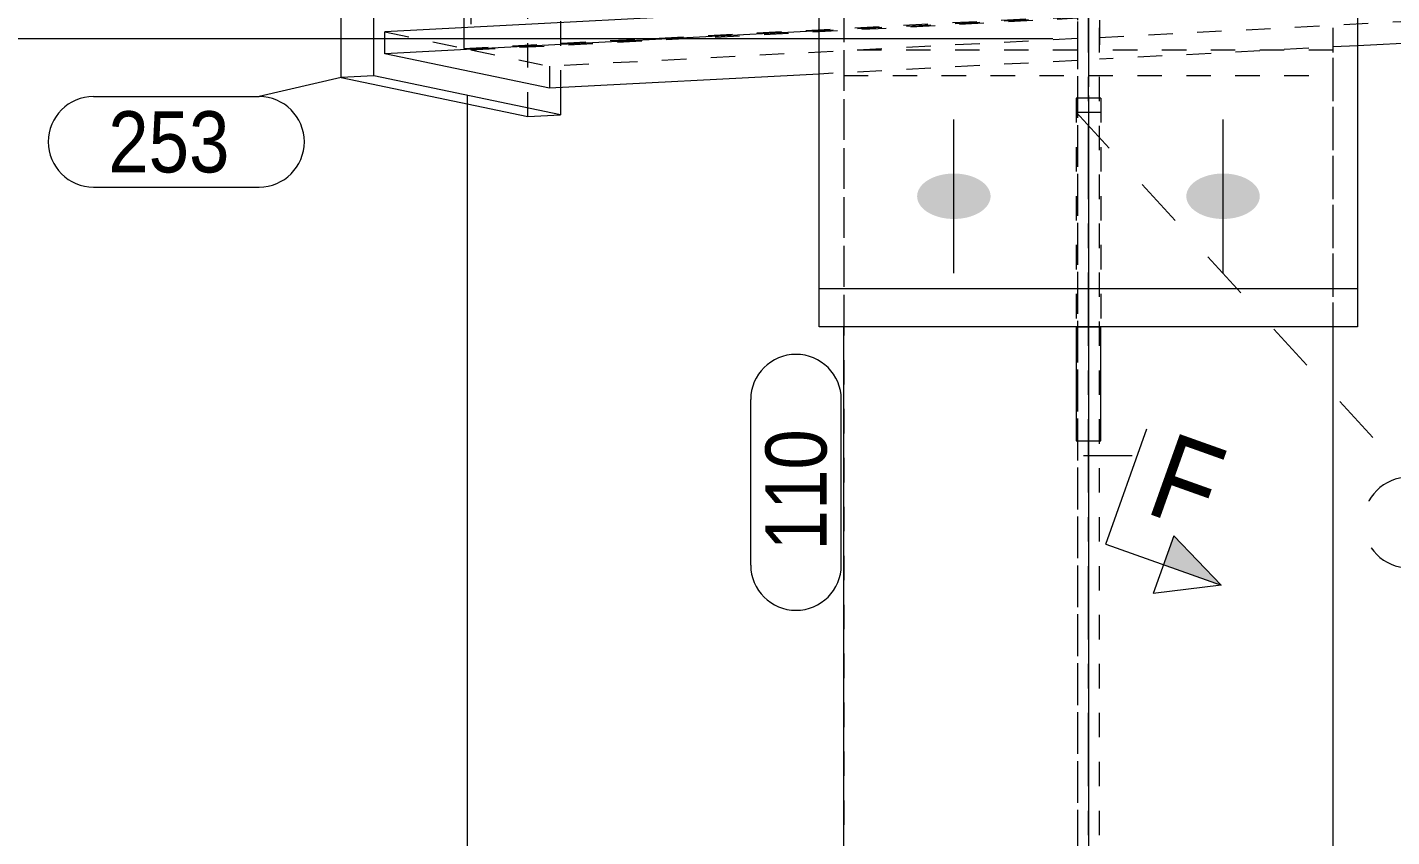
# Model space of a CAD drawing. Header units: millimetres. Extents: x 2 to 579, y 1 to 825.
# Drawn here: x 35.1 to 90.8, y 543.4 to 576.5 of the extents above; entities that cross this region are included whole.
import ezdxf

# ---------------------------------------------------------------- set-up
doc = ezdxf.new("R2010")
doc.units = ezdxf.units.MM
for name, pattern in [('XKITLINE00', [0]), ('XKITLINE01', [4, 1, -1, 1, -1]), ('XKITLINE02', [4, 2, -2]), ('XKITLINE03', [6, 3, -1, 1, -1])]:
    doc.linetypes.add(name, pattern=pattern)
for name, color, linetype, lineweight in [('Bolt', 3, 'Continuous', 0), ('Dimensions', 7, 'Continuous', 0), ('Part', 2, 'Continuous', 0), ('PartMark', 7, 'Continuous', 0), ('Section', 6, 'Continuous', 0)]:
    doc.layers.add(name, color=color, linetype=linetype, lineweight=lineweight)
doc.styles.add('ARIAL', font='ARIAL.TTF')

# ---------------------------------------------------------------- blocks, each defined once
blk = doc.blocks.new('*A55')
at = {"layer": 'Bolt'}
for points in [[(72.913, 568.653), (72.876, 568.654), (72.84, 568.656), (72.803, 568.658), (72.766, 568.66), (72.73, 568.663), (72.694, 568.667), (72.657, 568.671), (72.621, 568.676), (72.586, 568.681), (72.55, 568.687), (72.515, 568.693), (72.479, 568.7), (72.445, 568.707), (72.41, 568.715), (72.376, 568.724), (72.342, 568.733), (72.309, 568.742), (72.276, 568.752), (72.243, 568.763), (72.211, 568.774), (72.179, 568.785), (72.148, 568.797), (72.117, 568.81), (72.086, 568.823), (72.056, 568.836), (72.027, 568.85), (71.998, 568.864), (71.97, 568.879), (71.943, 568.894), (71.916, 568.909), (71.889, 568.925), (71.864, 568.941), (71.839, 568.958), (71.814, 568.975), (71.79, 568.993), (71.767, 569.01), (71.745, 569.029), (71.724, 569.047), (71.703, 569.066), (71.683, 569.085), (71.663, 569.104), (71.645, 569.124), (71.627, 569.144), (71.61, 569.164), (71.594, 569.185), (71.579, 569.205), (71.564, 569.226), (71.551, 569.248), (71.538, 569.269), (71.526, 569.291), (71.515, 569.312), (71.504, 569.334), (71.495, 569.356), (71.486, 569.378), (71.479, 569.401), (71.472, 569.423), (71.466, 569.446), (71.461, 569.468), (71.457, 569.491), (71.454, 569.514), (71.452, 569.536), (71.45, 569.559), (71.45, 569.582), (71.45, 569.605), (71.452, 569.627), (71.454, 569.65), (71.457, 569.673), (71.461, 569.695), (71.466, 569.718), (71.472, 569.741), (71.479, 569.763), (71.486, 569.785), (71.495, 569.807), (71.504, 569.83), (71.515, 569.851), (71.526, 569.873), (71.538, 569.895), (71.551, 569.916), (71.564, 569.937), (71.579, 569.958), (71.594, 569.979), (71.61, 569.999), (71.627, 570.02), (71.645, 570.04), (71.663, 570.059), (71.683, 570.079), (71.703, 570.098), (71.724, 570.117), (71.745, 570.135), (71.767, 570.153), (71.79, 570.171), (71.814, 570.188), (71.839, 570.205), (71.864, 570.222), (71.889, 570.238), (71.916, 570.254), (71.943, 570.27), (71.97, 570.285), (71.998, 570.3), (72.027, 570.314), (72.056, 570.328), (72.086, 570.341), (72.117, 570.354), (72.148, 570.366), (72.179, 570.378), (72.211, 570.39), (72.243, 570.401), (72.276, 570.411), (72.309, 570.421), (72.342, 570.431), (72.376, 570.44), (72.41, 570.448), (72.445, 570.456), (72.479, 570.464), (72.515, 570.47), (72.55, 570.477), (72.586, 570.483), (72.621, 570.488), (72.657, 570.493), (72.694, 570.497), (72.73, 570.5), (72.766, 570.503), (72.803, 570.506), (72.84, 570.508), (72.876, 570.509), (72.913, 570.51), (72.95, 570.51), (72.987, 570.51), (73.024, 570.509), (73.06, 570.508), (73.097, 570.506), (73.134, 570.503), (73.17, 570.5), (73.206, 570.497), (73.243, 570.493), (73.279, 570.488), (73.314, 570.483), (73.35, 570.477), (73.385, 570.47), (73.421, 570.464), (73.455, 570.456), (73.49, 570.448), (73.524, 570.44), (73.558, 570.431), (73.591, 570.421), (73.624, 570.411), (73.657, 570.401), (73.689, 570.39), (73.721, 570.378), (73.752, 570.366), (73.783, 570.354), (73.814, 570.341), (73.844, 570.328), (73.873, 570.314), (73.902, 570.3), (73.93, 570.285), (73.957, 570.27), (73.984, 570.254), (74.011, 570.238), (74.036, 570.222), (74.061, 570.205), (74.086, 570.188), (74.11, 570.171), (74.133, 570.153), (74.155, 570.135), (74.176, 570.117), (74.197, 570.098), (74.217, 570.079), (74.237, 570.059), (74.255, 570.04), (74.273, 570.02), (74.29, 569.999), (74.306, 569.979), (74.321, 569.958), (74.336, 569.937), (74.349, 569.916), (74.362, 569.895), (74.374, 569.873), (74.385, 569.851), (74.396, 569.83), (74.405, 569.807), (74.414, 569.785), (74.421, 569.763), (74.428, 569.741), (74.434, 569.718), (74.439, 569.695), (74.443, 569.673), (74.446, 569.65), (74.448, 569.627), (74.45, 569.605), (74.45, 569.582), (74.45, 569.559), (74.448, 569.536), (74.446, 569.514), (74.443, 569.491), (74.439, 569.468), (74.434, 569.446), (74.428, 569.423), (74.421, 569.401), (74.414, 569.378), (74.405, 569.356), (74.396, 569.334), (74.385, 569.312), (74.374, 569.291), (74.362, 569.269), (74.349, 569.248), (74.336, 569.226), (74.321, 569.205), (74.306, 569.185), (74.29, 569.164), (74.273, 569.144), (74.255, 569.124), (74.237, 569.104), (74.217, 569.085), (74.197, 569.066), (74.176, 569.047), (74.155, 569.029), (74.133, 569.01), (74.11, 568.993), (74.086, 568.975), (74.061, 568.958), (74.036, 568.941), (74.011, 568.925), (73.984, 568.909), (73.957, 568.894), (73.93, 568.879), (73.902, 568.864), (73.873, 568.85), (73.844, 568.836), (73.814, 568.823), (73.783, 568.81), (73.752, 568.797), (73.721, 568.785), (73.689, 568.774), (73.657, 568.763), (73.624, 568.752), (73.591, 568.742), (73.558, 568.733), (73.524, 568.724), (73.49, 568.715), (73.455, 568.707), (73.421, 568.7), (73.385, 568.693), (73.35, 568.687), (73.314, 568.681), (73.279, 568.676), (73.243, 568.671), (73.206, 568.667), (73.17, 568.663), (73.134, 568.66), (73.097, 568.658), (73.06, 568.656), (73.024, 568.654), (72.987, 568.653), (72.95, 568.653)], [(83.913, 568.653), (83.876, 568.654), (83.84, 568.656), (83.803, 568.658), (83.766, 568.66), (83.73, 568.663), (83.694, 568.667), (83.657, 568.671), (83.621, 568.676), (83.586, 568.681), (83.55, 568.687), (83.515, 568.693), (83.479, 568.7), (83.445, 568.707), (83.41, 568.715), (83.376, 568.724), (83.342, 568.733), (83.309, 568.742), (83.276, 568.752), (83.243, 568.763), (83.211, 568.774), (83.179, 568.785), (83.148, 568.797), (83.117, 568.81), (83.086, 568.823), (83.056, 568.836), (83.027, 568.85), (82.998, 568.864), (82.97, 568.879), (82.943, 568.894), (82.916, 568.909), (82.889, 568.925), (82.864, 568.941), (82.839, 568.958), (82.814, 568.975), (82.79, 568.993), (82.767, 569.01), (82.745, 569.029), (82.724, 569.047), (82.703, 569.066), (82.683, 569.085), (82.663, 569.104), (82.645, 569.124), (82.627, 569.144), (82.61, 569.164), (82.594, 569.185), (82.579, 569.205), (82.564, 569.226), (82.551, 569.248), (82.538, 569.269), (82.526, 569.291), (82.515, 569.312), (82.504, 569.334), (82.495, 569.356), (82.486, 569.378), (82.479, 569.401), (82.472, 569.423), (82.466, 569.446), (82.461, 569.468), (82.457, 569.491), (82.454, 569.514), (82.452, 569.536), (82.45, 569.559), (82.45, 569.582), (82.45, 569.605), (82.452, 569.627), (82.454, 569.65), (82.457, 569.673), (82.461, 569.695), (82.466, 569.718), (82.472, 569.741), (82.479, 569.763), (82.486, 569.785), (82.495, 569.807), (82.504, 569.83), (82.515, 569.851), (82.526, 569.873), (82.538, 569.895), (82.551, 569.916), (82.564, 569.937), (82.579, 569.958), (82.594, 569.979), (82.61, 569.999), (82.627, 570.02), (82.645, 570.04), (82.663, 570.059), (82.683, 570.079), (82.703, 570.098), (82.724, 570.117), (82.745, 570.135), (82.767, 570.153), (82.79, 570.171), (82.814, 570.188), (82.839, 570.205), (82.864, 570.222), (82.889, 570.238), (82.916, 570.254), (82.943, 570.27), (82.97, 570.285), (82.998, 570.3), (83.027, 570.314), (83.056, 570.328), (83.086, 570.341), (83.117, 570.354), (83.148, 570.366), (83.179, 570.378), (83.211, 570.39), (83.243, 570.401), (83.276, 570.411), (83.309, 570.421), (83.342, 570.431), (83.376, 570.44), (83.41, 570.448), (83.445, 570.456), (83.479, 570.464), (83.515, 570.47), (83.55, 570.477), (83.586, 570.483), (83.621, 570.488), (83.657, 570.493), (83.694, 570.497), (83.73, 570.5), (83.766, 570.503), (83.803, 570.506), (83.84, 570.508), (83.876, 570.509), (83.913, 570.51), (83.95, 570.51), (83.987, 570.51), (84.024, 570.509), (84.06, 570.508), (84.097, 570.506), (84.134, 570.503), (84.17, 570.5), (84.206, 570.497), (84.243, 570.493), (84.279, 570.488), (84.314, 570.483), (84.35, 570.477), (84.385, 570.47), (84.421, 570.464), (84.455, 570.456), (84.49, 570.448), (84.524, 570.44), (84.558, 570.431), (84.591, 570.421), (84.624, 570.411), (84.657, 570.401), (84.689, 570.39), (84.721, 570.378), (84.752, 570.366), (84.783, 570.354), (84.814, 570.341), (84.844, 570.328), (84.873, 570.314), (84.902, 570.3), (84.93, 570.285), (84.957, 570.27), (84.984, 570.254), (85.011, 570.238), (85.036, 570.222), (85.061, 570.205), (85.086, 570.188), (85.11, 570.171), (85.133, 570.153), (85.155, 570.135), (85.176, 570.117), (85.197, 570.098), (85.217, 570.079), (85.237, 570.059), (85.255, 570.04), (85.273, 570.02), (85.29, 569.999), (85.306, 569.979), (85.321, 569.958), (85.336, 569.937), (85.349, 569.916), (85.362, 569.895), (85.374, 569.873), (85.385, 569.851), (85.396, 569.83), (85.405, 569.807), (85.414, 569.785), (85.421, 569.763), (85.428, 569.741), (85.434, 569.718), (85.439, 569.695), (85.443, 569.673), (85.446, 569.65), (85.448, 569.627), (85.45, 569.605), (85.45, 569.582), (85.45, 569.559), (85.448, 569.536), (85.446, 569.514), (85.443, 569.491), (85.439, 569.468), (85.434, 569.446), (85.428, 569.423), (85.421, 569.401), (85.414, 569.378), (85.405, 569.356), (85.396, 569.334), (85.385, 569.312), (85.374, 569.291), (85.362, 569.269), (85.349, 569.248), (85.336, 569.226), (85.321, 569.205), (85.306, 569.185), (85.29, 569.164), (85.273, 569.144), (85.255, 569.124), (85.237, 569.104), (85.217, 569.085), (85.197, 569.066), (85.176, 569.047), (85.155, 569.029), (85.133, 569.01), (85.11, 568.993), (85.086, 568.975), (85.061, 568.958), (85.036, 568.941), (85.011, 568.925), (84.984, 568.909), (84.957, 568.894), (84.93, 568.879), (84.902, 568.864), (84.873, 568.85), (84.844, 568.836), (84.814, 568.823), (84.783, 568.81), (84.752, 568.797), (84.721, 568.785), (84.689, 568.774), (84.657, 568.763), (84.624, 568.752), (84.591, 568.742), (84.558, 568.733), (84.524, 568.724), (84.49, 568.715), (84.455, 568.707), (84.421, 568.7), (84.385, 568.693), (84.35, 568.687), (84.314, 568.681), (84.279, 568.676), (84.243, 568.671), (84.206, 568.667), (84.17, 568.663), (84.134, 568.66), (84.097, 568.658), (84.06, 568.656), (84.024, 568.654), (83.987, 568.653), (83.95, 568.653)]]:
    blk.add_hatch(color=3, dxfattribs=at).paths.add_polyline_path(points, flags=17)
at = {"layer": 'Bolt', "color": 3, "linetype": 'XKITLINE00', "lineweight": 0}
for p, q in [((72.95, 566.441), (72.95, 572.723)), ((83.95, 566.441), (83.95, 572.723))]:
    blk.add_line(p, q, dxfattribs=at)
blk = doc.blocks.new('*A56')
at = {"layer": 'Bolt', "color": 3, "linetype": 'XKITLINE02', "lineweight": 0}
blk.add_line((80.242, 558.965), (76.658, 558.965), dxfattribs=at)
blk = doc.blocks.new('*A68')
at = {"layer": 'Part', "color": 2, "linetype": 'XKITLINE00', "lineweight": 0}
for p, q in [((67.45, 564.237), (67.45, 648.148)), ((89.45, 648.148), (89.45, 564.237)), ((67.45, 565.807), (89.45, 565.807)), ((89.45, 564.237), (67.45, 564.237))]:
    blk.add_line(p, q, dxfattribs=at)
blk = doc.blocks.new('*A69')
at = {"layer": 'Part', "color": 7, "linetype": 'XKITLINE01', "lineweight": 0}
for p, q in [((68.45, 638.885), (68.45, 527.465)), ((88.45, 527.465), (88.45, 638.885)), ((78, 637.782), (78, 527.465)), ((78.9, 527.465), (78.9, 637.782))]:
    blk.add_line(p, q, dxfattribs=at)
at = {"layer": 'Part', "color": 7, "linetype": 'XKITLINE03', "lineweight": 0}
blk.add_line((78.45, 527.465), (78.45, 631.148), dxfattribs=at)
blk = doc.blocks.new('*A72')
at = {"layer": 'Part', "color": 7, "linetype": 'XKITLINE01', "lineweight": 0}
for p, q in [((78, 602.494), (78, 527.465)), ((78.9, 527.465), (78.9, 602.494)), ((78, 575.551), (68.45, 575.551)), ((68.45, 575.551), (68.45, 564.237)), ((88.45, 575.551), (78.9, 575.551)), ((88.45, 564.237), (88.45, 575.551)), ((68.45, 574.519), (88.45, 574.519))]:
    blk.add_line(p, q, dxfattribs=at)
at = {"layer": 'Part', "color": 7, "linetype": 'XKITLINE03', "lineweight": 0}
blk.add_line((78.45, 601.051), (78.45, 527.465), dxfattribs=at)
at = {"layer": 'Part', "color": 2, "linetype": 'XKITLINE00', "lineweight": 0}
for p, q in [((68.45, 527.465), (68.45, 564.237)), ((88.45, 527.465), (88.45, 564.237))]:
    blk.add_line(p, q, dxfattribs=at)
blk = doc.blocks.new('*A74')
at = {"layer": 'Part', "color": 7, "linetype": 'XKITLINE01', "lineweight": 0}
for p, q in [((78.95, 573.591), (77.95, 573.591)), ((77.95, 573.591), (77.95, 564.237)), ((78.95, 573.591), (78.95, 564.237)), ((77.95, 573.026), (78.95, 573.026))]:
    blk.add_line(p, q, dxfattribs=at)
at = {"layer": 'Part', "color": 2, "linetype": 'XKITLINE00', "lineweight": 0}
for p, q in [((77.95, 564.237), (78.95, 564.237)), ((77.95, 564.237), (77.95, 559.586)), ((78.95, 559.586), (78.95, 564.237)), ((77.95, 559.586), (78.95, 559.586))]:
    blk.add_line(p, q, dxfattribs=at)
blk = doc.blocks.new('*A91')
at = {"layer": 'Part', "color": 2, "linetype": 'XKITLINE00', "lineweight": 0}
for p, q in [((100.024, 607.887), (89.45, 607.331)), ((100.024, 606.992), (89.45, 606.436)), ((100.024, 606.15), (89.45, 605.594)), ((100.024, 578.948), (89.45, 578.391)), ((100.024, 578.052), (89.45, 577.496)), ((103.399, 576.47), (89.45, 575.736))]:
    blk.add_line(p, q, dxfattribs=at)
at = {"layer": 'Part', "color": 7, "linetype": 'XKITLINE01', "lineweight": 0}
for p, q in [((100.473, 607.911), (100.024, 607.887)), ((100.473, 607.016), (100.473, 607.911)), ((107.198, 606.504), (100.473, 607.911)), ((89.45, 607.331), (78.9, 606.776)), ((78.9, 606.776), (78.9, 575.181)), ((100.473, 607.016), (100.024, 606.992)), ((100.473, 607.016), (103.69, 606.343)), ((78.9, 605.015), (107.198, 606.504)), ((89.45, 606.436), (78.9, 605.88)), ((78.9, 604.962), (103.981, 606.282)), ((103.69, 606.343), (100.024, 606.15)), ((103.69, 578.298), (103.69, 606.343)), ((103.981, 606.282), (107.198, 605.609)), ((103.981, 578.237), (103.981, 606.282)), ((107.198, 605.609), (107.198, 606.504)), ((78.9, 604.12), (107.198, 605.609)), ((89.45, 605.594), (78.9, 605.038)), ((100.473, 578.971), (100.024, 578.948)), ((100.473, 578.076), (100.473, 578.971)), ((103.69, 578.298), (100.473, 578.971)), ((89.45, 578.391), (78.9, 577.836)), ((78.9, 576.994), (103.69, 578.298)), ((78.9, 576.918), (103.981, 578.237)), ((107.198, 577.565), (103.981, 578.237)), ((100.473, 578.076), (100.024, 578.052)), ((100.473, 578.076), (107.198, 576.67)), ((78.9, 576.076), (107.198, 577.565)), ((89.45, 577.496), (78.9, 576.941)), ((107.198, 576.67), (107.198, 577.565)), ((107.198, 576.67), (103.399, 576.47)), ((89.45, 575.736), (78.9, 575.181))]:
    blk.add_line(p, q, dxfattribs=at)
at = {"layer": 'Part', "color": 7, "linetype": 'XKITLINE03', "lineweight": 0}
blk.add_line((69.961, 590.508), (112.774, 592.76), dxfattribs=at)
blk = doc.blocks.new('*A92')
at = {"layer": 'Part', "color": 7, "linetype": 'XKITLINE01', "lineweight": 0}
for p, q in [((78, 606.728), (67.45, 606.173)), ((78, 606.728), (78, 575.133)), ((78, 605.833), (67.45, 605.278)), ((49.702, 605.239), (56.427, 603.833)), ((56.427, 603.833), (78, 604.968)), ((78, 604.991), (67.45, 604.436)), ((78, 604.915), (53.21, 603.611)), ((56.427, 602.938), (78, 604.073)), ((56.427, 603.833), (56.427, 602.938)), ((56.427, 602.938), (53.21, 603.611)), ((53.21, 603.611), (53.21, 575.566)), ((78, 577.789), (67.45, 577.234)), ((52.919, 575.627), (78, 576.947)), ((53.21, 575.566), (78, 576.87)), ((78, 576.894), (67.45, 576.339)), ((49.702, 576.3), (52.919, 575.627)), ((52.919, 576.469), (52.919, 575.627)), ((78, 576.028), (56.427, 574.893)), ((53.21, 575.566), (56.427, 574.893)), ((56.427, 574.893), (56.427, 573.998)), ((78, 575.133), (67.45, 574.578))]:
    blk.add_line(p, q, dxfattribs=at)
at = {"layer": 'Part', "color": 2, "linetype": 'XKITLINE00', "lineweight": 0}
for p, q in [((67.45, 606.173), (49.702, 605.239)), ((67.45, 605.278), (49.702, 604.344)), ((49.702, 604.344), (49.702, 605.239)), ((67.45, 604.436), (52.919, 603.671)), ((52.919, 603.671), (49.702, 604.344)), ((52.919, 603.671), (52.919, 576.469)), ((67.45, 577.234), (49.702, 576.3)), ((67.45, 576.339), (49.702, 575.405)), ((49.702, 575.405), (49.702, 576.3)), ((56.427, 573.998), (49.702, 575.405)), ((67.45, 574.578), (56.427, 573.998))]:
    blk.add_line(p, q, dxfattribs=at)
at = {"layer": 'Part', "color": 7, "linetype": 'XKITLINE03', "lineweight": 0}
blk.add_line((44.126, 589.148), (86.939, 591.401), dxfattribs=at)
blk = doc.blocks.new('*A93')
at = {"layer": 'Part', "color": 2, "linetype": 'XKITLINE00', "lineweight": 0}
for p, q in [((47.913, 606.257), (49.254, 606.327)), ((47.913, 574.433), (47.913, 606.257)), ((49.254, 574.504), (49.254, 606.327)), ((49.254, 606.327), (53.501, 605.439)), ((49.254, 574.504), (47.913, 574.433)), ((47.913, 574.433), (55.535, 572.84)), ((56.876, 572.91), (49.254, 574.504)), ((56.876, 574.022), (56.876, 572.91)), ((55.535, 572.84), (56.876, 572.91))]:
    blk.add_line(p, q, dxfattribs=at)
at = {"layer": 'Part', "color": 7, "linetype": 'XKITLINE01', "lineweight": 0}
for p, q in [((55.535, 604.663), (47.913, 606.257)), ((53.501, 605.439), (56.876, 604.734)), ((55.535, 604.663), (56.876, 604.734)), ((55.535, 572.84), (55.535, 604.663)), ((56.876, 604.734), (56.876, 574.022))]:
    blk.add_line(p, q, dxfattribs=at)
blk = doc.blocks.new('*A248')
at = {"layer": 'Dimensions', "color": 7, "linetype": 'XKITLINE00', "lineweight": 0}
for p, q in [((53.065, 573.702), (53.065, 155.95)), ((78.45, 573.702), (78.45, 155.95))]:
    blk.add_line(p, q, dxfattribs=at)
blk = doc.blocks.new('*A258')
at = {"layer": 'Section'}
blk.add_hatch(color=3, dxfattribs=at).paths.add_polyline_path([(81.933, 555.701), (83.868, 553.683), (81.513, 554.523)], flags=17)
at = {"layer": 'Section', "color": 1, "linetype": 'XKITLINE00', "lineweight": 0}
for q in [(80.839, 560.073), (83.868, 553.683)]:
    blk.add_line((79.159, 555.364), q, dxfattribs=at)
at = {"layer": 'Section', "color": 3, "linetype": 'XKITLINE00', "lineweight": 0}
for p, q in [((81.933, 555.701), (81.093, 553.346)), ((83.868, 553.683), (81.933, 555.701)), ((83.868, 553.683), (81.093, 553.346))]:
    blk.add_line(p, q, dxfattribs=at)
at = {"layer": 'Section', "color": 7, "style": 'ARIAL', "width": 0.85}
blk.add_text('F', height=3.5, rotation=-19.641, dxfattribs=at).set_placement((80.689, 556.676))
blk = doc.blocks.new('*A266')
at = {"layer": 'Dimensions', "color": 7, "linetype": 'XKITLINE00', "lineweight": 0}
blk.add_line((77, 576.014), (19.6, 576.014), dxfattribs=at)
blk = doc.blocks.new('*A267')
at = {"layer": 'Dimensions', "color": 7, "linetype": 'XKITLINE00', "lineweight": 0}
blk.add_line((77, 576.014), (19.6, 576.014), dxfattribs=at)
blk = doc.blocks.new('*A270')
at = {"layer": 'PartMark', "color": 7, "linetype": 'XKITLINE00', "lineweight": 0}
for p, q in [((47.913, 574.433), (44.558, 573.656)), ((37.795, 573.656), (44.558, 573.656)), ((37.795, 569.956), (44.558, 569.956))]:
    blk.add_line(p, q, dxfattribs=at)
for centre, start, end in [((37.795, 571.806), 90, 270), ((44.558, 571.806), 270, 90)]:
    blk.add_arc(centre, 1.85, start, end, dxfattribs=at)
at = {"layer": 'PartMark', "color": 3, "style": 'ARIAL', "width": 0.85}
blk.add_text('253', height=2.5, dxfattribs=at).set_placement((38.395, 570.556))
blk = doc.blocks.new('*A272')
at = {"layer": 'PartMark', "color": 7, "linetype": 'XKITLINE02', "lineweight": 0}
for p, q in [((78.9, 606.776), (93.722, 575.192)), ((93.722, 575.192), (100.484, 575.192)), ((93.722, 571.492), (100.484, 571.492))]:
    blk.add_line(p, q, dxfattribs=at)
for centre, start, end in [((93.722, 573.342), 90, 270), ((100.484, 573.342), 270, 90)]:
    blk.add_arc(centre, 1.85, start, end, dxfattribs=at)
at = {"layer": 'PartMark', "color": 3, "style": 'ARIAL', "width": 0.85}
blk.add_text('433', height=2.5, dxfattribs=at).set_placement((94.322, 572.092))
blk = doc.blocks.new('*A280')
at = {"layer": 'PartMark', "color": 7, "linetype": 'XKITLINE02', "lineweight": 0}
for p, q in [((77.95, 573.026), (91.538, 558.096)), ((91.538, 558.096), (98.301, 558.096)), ((91.538, 554.396), (98.301, 554.396))]:
    blk.add_line(p, q, dxfattribs=at)
for centre, start, end in [((91.538, 556.246), 90, 270), ((98.301, 556.246), 270, 90)]:
    blk.add_arc(centre, 1.85, start, end, dxfattribs=at)
at = {"layer": 'PartMark', "color": 3, "style": 'ARIAL', "width": 0.85}
blk.add_text('406', height=2.5, dxfattribs=at).set_placement((92.138, 554.996))
blk = doc.blocks.new('*A281')
at = {"layer": 'PartMark', "color": 7, "linetype": 'XKITLINE00', "lineweight": 0}
for p, q in [((64.65, 554.506), (64.65, 561.269)), ((68.35, 554.506), (68.35, 561.269))]:
    blk.add_line(p, q, dxfattribs=at)
for centre, start, end in [((66.5, 561.269), 0, 180), ((66.5, 554.506), 180, 0)]:
    blk.add_arc(centre, 1.85, start, end, dxfattribs=at)
at = {"layer": 'PartMark', "color": 3, "style": 'ARIAL', "width": 0.85}
blk.add_text('110', height=2.5, rotation=90.0002, dxfattribs=at).set_placement((67.75, 555.106))

msp = doc.modelspace()

# ---------------------------------------------------------------- block references
at = {"lineweight": 0}
for name in ['*A68', '*A55', '*A258', '*A267', '*A91', '*A92', '*A272', '*A93', '*A72', '*A266', '*A270', '*A248', '*A74', '*A280', '*A281', '*A56']:
    msp.add_blockref(name, (0, 0), dxfattribs=at)
at = {"layer": 'Part', "lineweight": 0}
msp.add_blockref('*A69', (0, 0), dxfattribs=at)

doc.saveas('drawing.dxf')
